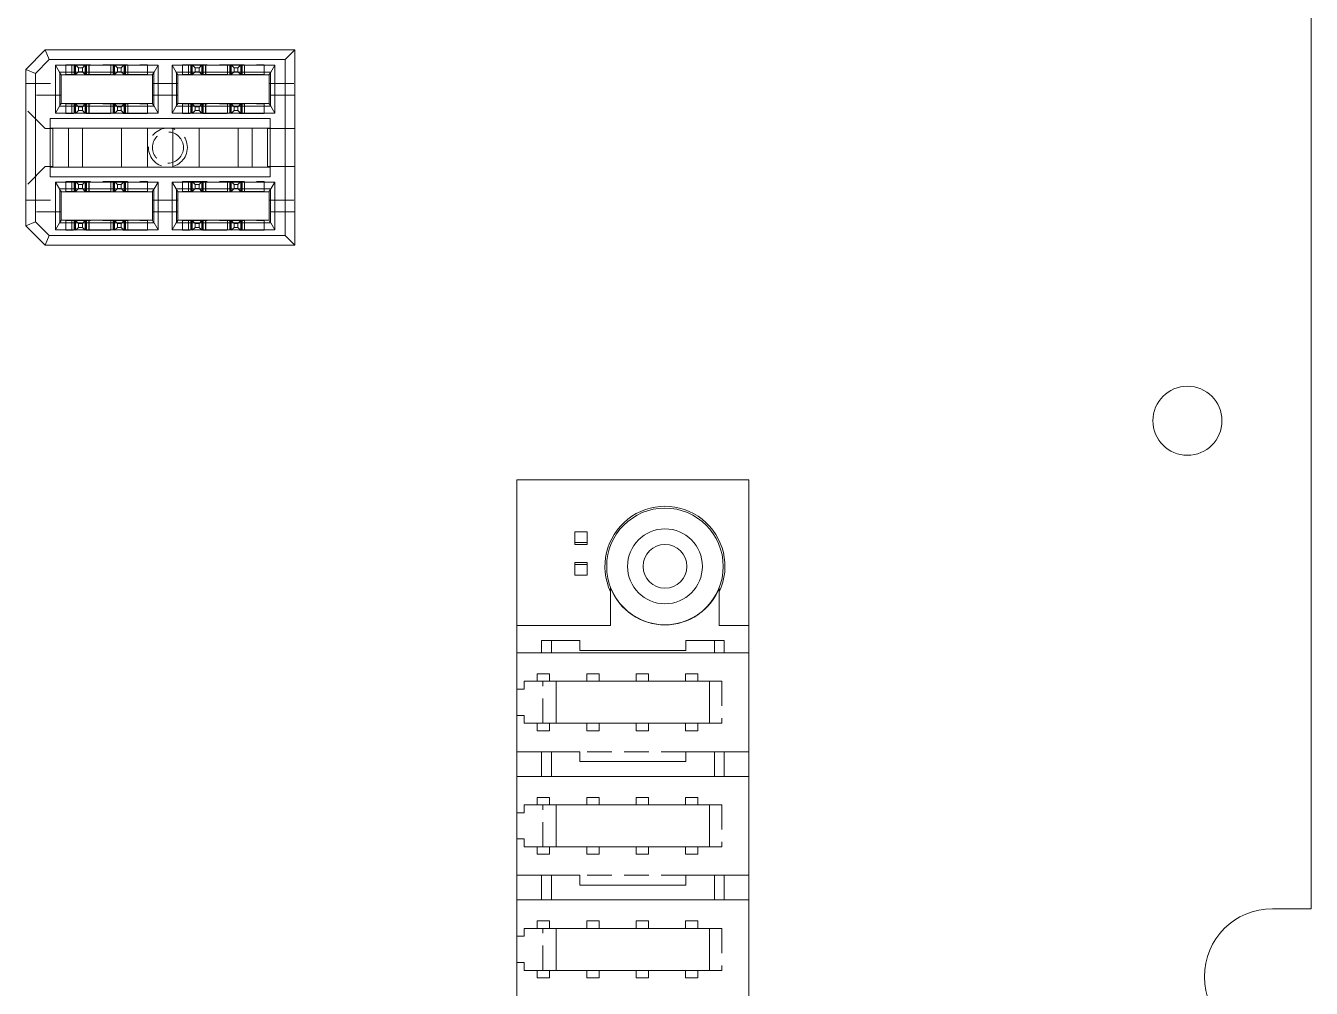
# Model space of a CAD drawing. Header units: millimetres. Extents: x 5 to 589, y 5 to 415.
# Drawn here: x 442.3 to 508.5, y 265.3 to 314.7 of the extents above; entities that cross this region are included whole.
import ezdxf

# ---------------------------------------------------------------- set-up
doc = ezdxf.new("R2010")
doc.units = ezdxf.units.MM
doc.linetypes.add('HIDDEN', pattern=[1.905, 1.27, -0.635])

msp = doc.modelspace()

# ---------------------------------------------------------------- linework, layer by layer
at = {"color": 7, "linetype": 'Continuous', "lineweight": 15}
for p, q in [((508.457, 269.364), (508.457, 375.794)), ((443.342, 313.504), (442.342, 312.504)), ((443.549, 313.004), (443.342, 313.504)), ((456.182, 313.504), (443.342, 313.504)), ((456.182, 313.504), (455.682, 313.004)), ((456.182, 303.464), (456.182, 313.504)), ((442.842, 312.297), (443.549, 313.004)), ((455.682, 313.004), (443.549, 313.004)), ((455.682, 303.964), (455.682, 313.004)), ((442.842, 312.297), (442.342, 312.504)), ((442.342, 304.464), (442.342, 312.504)), ((442.842, 312.297), (442.842, 304.671)), ((443.873, 310.254), (443.873, 312.714)), ((443.873, 312.714), (444.077, 312.36)), ((443.873, 312.714), (449.151, 312.714)), ((448.946, 312.36), (444.077, 312.36)), ((444.095, 312.332), (444.095, 310.635)), ((444.162, 310.749), (444.162, 312.219)), ((448.862, 312.214), (444.162, 312.214)), ((448.862, 310.749), (448.862, 312.219)), ((448.929, 312.332), (448.929, 310.635)), ((449.151, 312.714), (448.946, 312.36)), ((449.151, 312.714), (449.151, 310.254)), ((449.873, 312.714), (455.151, 312.714)), ((449.873, 310.254), (449.873, 312.714)), ((449.873, 312.714), (450.077, 312.36)), ((454.946, 312.36), (450.077, 312.36)), ((450.095, 312.332), (450.095, 310.635)), ((450.162, 310.749), (450.162, 312.219)), ((454.862, 312.214), (450.162, 312.214)), ((454.862, 310.749), (454.862, 312.219)), ((454.929, 312.332), (454.929, 310.635)), ((455.151, 312.714), (454.946, 312.36)), ((455.151, 312.714), (455.151, 310.254)), ((448.862, 310.754), (444.162, 310.754)), ((454.862, 310.754), (450.162, 310.754)), ((444.077, 310.607), (443.873, 310.254)), ((449.151, 310.254), (443.873, 310.254)), ((444.077, 310.607), (448.946, 310.607)), ((448.946, 310.607), (449.151, 310.254)), ((449.873, 310.254), (450.077, 310.607)), ((455.151, 310.254), (449.873, 310.254)), ((450.077, 310.607), (454.946, 310.607)), ((454.946, 310.607), (455.151, 310.254)), ((443.606, 309.984), (454.918, 309.984)), ((443.606, 306.984), (443.606, 309.984)), ((443.606, 309.484), (454.918, 309.484)), ((443.742, 309.464), (443.606, 309.464)), ((443.742, 309.484), (443.742, 309.464)), ((443.742, 307.504), (443.742, 309.464)), ((444.542, 307.484), (444.542, 309.484)), ((445.262, 307.484), (445.262, 309.484)), ((447.262, 307.484), (447.262, 309.484)), ((448.612, 307.484), (448.612, 309.484)), ((449.912, 307.484), (449.912, 309.484)), ((451.262, 307.484), (451.262, 309.484)), ((453.262, 309.484), (453.262, 307.484)), ((453.982, 309.484), (453.982, 307.484)), ((454.782, 309.484), (454.782, 309.464)), ((454.918, 309.464), (454.782, 309.464)), ((454.782, 307.504), (454.782, 309.464)), ((454.918, 309.984), (454.918, 306.984)), ((443.742, 307.504), (443.606, 307.504)), ((443.606, 307.484), (454.918, 307.484)), ((443.742, 307.504), (443.742, 307.484)), ((454.782, 307.504), (454.782, 307.484)), ((454.918, 307.504), (454.782, 307.504)), ((454.918, 306.984), (443.606, 306.984)), ((443.873, 306.714), (449.151, 306.714)), ((443.873, 304.254), (443.873, 306.714)), ((443.873, 306.714), (444.077, 306.36)), ((444.077, 306.36), (448.946, 306.36)), ((444.095, 306.332), (444.095, 304.635)), ((444.162, 304.749), (444.162, 306.219)), ((444.162, 306.214), (448.862, 306.214)), ((448.862, 306.219), (448.862, 304.749)), ((448.929, 306.332), (448.929, 304.635)), ((448.946, 306.36), (449.151, 306.714)), ((449.151, 306.714), (449.151, 304.254)), ((449.873, 306.714), (455.151, 306.714)), ((449.873, 304.254), (449.873, 306.714)), ((449.873, 306.714), (450.077, 306.36)), ((450.077, 306.36), (454.946, 306.36)), ((450.095, 306.332), (450.095, 304.635)), ((450.162, 304.749), (450.162, 306.219)), ((450.162, 306.214), (454.862, 306.214)), ((454.862, 306.219), (454.862, 304.749)), ((454.929, 306.332), (454.929, 304.635)), ((455.151, 306.714), (454.946, 306.36)), ((455.151, 306.714), (455.151, 304.254)), ((442.342, 304.464), (442.842, 304.671)), ((443.342, 303.464), (442.342, 304.464)), ((442.842, 304.671), (443.549, 303.964)), ((444.077, 304.607), (443.873, 304.254)), ((449.151, 304.254), (443.873, 304.254)), ((444.077, 304.607), (448.946, 304.607)), ((448.862, 304.754), (444.162, 304.754)), ((448.946, 304.607), (449.151, 304.254)), ((450.077, 304.607), (449.873, 304.254)), ((455.151, 304.254), (449.873, 304.254)), ((450.077, 304.607), (454.946, 304.607)), ((454.862, 304.754), (450.162, 304.754)), ((454.946, 304.607), (455.151, 304.254)), ((443.549, 303.964), (443.342, 303.464)), ((443.549, 303.964), (455.682, 303.964)), ((456.182, 303.464), (455.682, 303.964)), ((456.182, 303.464), (443.342, 303.464)), ((479.535, 291.404), (467.597, 291.404)), ((467.597, 283.911), (467.597, 291.404)), ((479.535, 283.911), (479.535, 291.404)), ((472.423, 285.85), (472.423, 283.911)), ((478.011, 283.911), (478.011, 285.85)), ((472.423, 283.911), (467.597, 283.911)), ((467.597, 226.507), (467.597, 283.911)), ((478.011, 283.911), (479.535, 283.911)), ((479.535, 257.749), (479.535, 283.911)), ((468.867, 282.514), (468.867, 283.149)), ((468.867, 283.149), (470.835, 283.149)), ((469.375, 283.149), (469.375, 282.514)), ((470.835, 283.149), (470.835, 282.641)), ((476.296, 283.149), (478.265, 283.149)), ((476.296, 282.641), (476.296, 283.149)), ((477.757, 282.514), (477.757, 283.149)), ((478.265, 283.149), (478.265, 282.514)), ((478.265, 282.514), (468.867, 282.514)), ((470.835, 282.641), (476.296, 282.641)), ((469.629, 281.053), (477.503, 281.053)), ((469.629, 278.894), (469.629, 281.053)), ((477.503, 281.053), (477.503, 278.894)), ((477.503, 278.894), (469.629, 278.894)), ((468.867, 276.164), (468.867, 277.434)), ((468.867, 277.434), (470.835, 277.434)), ((469.375, 277.434), (469.375, 276.164)), ((470.835, 277.434), (470.835, 276.926)), ((476.296, 276.926), (476.296, 277.434)), ((476.296, 277.434), (478.265, 277.434)), ((477.757, 276.164), (477.757, 277.434)), ((478.265, 277.434), (478.265, 276.164)), ((470.835, 276.926), (476.296, 276.926)), ((478.265, 276.164), (468.867, 276.164)), ((469.629, 272.544), (469.629, 274.703)), ((469.629, 274.703), (477.503, 274.703)), ((477.503, 274.703), (477.503, 272.544)), ((477.503, 272.544), (469.629, 272.544)), ((468.867, 269.814), (468.867, 271.084)), ((468.867, 271.084), (470.835, 271.084)), ((469.375, 271.084), (469.375, 269.814)), ((470.835, 271.084), (470.835, 270.576)), ((476.296, 270.576), (476.296, 271.084)), ((476.296, 271.084), (478.265, 271.084)), ((477.757, 269.814), (477.757, 271.084)), ((478.265, 271.084), (478.265, 269.814)), ((470.835, 270.576), (476.296, 270.576)), ((478.265, 269.814), (468.867, 269.814)), ((508.457, 269.364), (506.457, 269.364)), ((469.629, 268.353), (477.503, 268.353)), ((469.629, 266.194), (469.629, 268.353)), ((477.503, 268.353), (477.503, 266.194)), ((477.503, 266.194), (469.629, 266.194))]:
    msp.add_line(p, q, dxfattribs=at)
at = {"color": 7, "linetype": 'HIDDEN', "lineweight": 0}
for p, q in [((444.407, 312.234), (444.407, 312.734)), ((444.407, 312.734), (448.607, 312.734)), ((444.717, 312.734), (444.717, 312.234)), ((444.722, 312.234), (444.722, 312.734)), ((444.842, 312.234), (444.842, 312.734)), ((444.842, 312.734), (444.842, 312.234)), ((444.862, 312.734), (444.862, 312.234)), ((444.872, 312.234), (444.872, 312.734)), ((444.872, 312.234), (444.872, 312.734)), ((444.907, 312.234), (444.907, 312.734)), ((444.907, 312.734), (445.057, 312.584)), ((445.407, 312.734), (445.257, 312.584)), ((445.407, 312.734), (445.407, 312.234)), ((445.442, 312.734), (445.442, 312.234)), ((445.442, 312.734), (445.442, 312.234)), ((445.452, 312.734), (445.452, 312.234)), ((445.471, 312.234), (445.471, 312.734)), ((445.472, 312.734), (445.472, 312.234)), ((445.592, 312.734), (445.592, 312.234)), ((445.597, 312.234), (445.597, 312.734)), ((446.717, 312.734), (446.717, 312.234)), ((446.722, 312.234), (446.722, 312.734)), ((446.842, 312.234), (446.842, 312.734)), ((446.842, 312.734), (446.842, 312.234)), ((446.862, 312.734), (446.862, 312.234)), ((446.872, 312.234), (446.872, 312.734)), ((446.872, 312.234), (446.872, 312.734)), ((446.907, 312.234), (446.907, 312.734)), ((446.907, 312.734), (447.057, 312.584)), ((447.257, 312.584), (447.407, 312.734)), ((447.407, 312.734), (447.407, 312.234)), ((447.442, 312.734), (447.442, 312.234)), ((447.442, 312.734), (447.442, 312.234)), ((447.452, 312.734), (447.452, 312.234)), ((447.471, 312.234), (447.471, 312.734)), ((447.472, 312.734), (447.472, 312.234)), ((447.592, 312.734), (447.592, 312.234)), ((447.597, 312.234), (447.597, 312.734)), ((448.607, 312.734), (448.607, 312.234)), ((450.407, 312.234), (450.407, 312.734)), ((450.407, 312.734), (454.607, 312.734)), ((450.717, 312.734), (450.717, 312.234)), ((450.722, 312.234), (450.722, 312.734)), ((450.842, 312.234), (450.842, 312.734)), ((450.842, 312.734), (450.842, 312.234)), ((450.862, 312.734), (450.862, 312.234)), ((450.872, 312.234), (450.872, 312.734)), ((450.872, 312.234), (450.872, 312.734)), ((450.907, 312.234), (450.907, 312.734)), ((450.907, 312.734), (451.057, 312.584)), ((451.407, 312.734), (451.257, 312.584)), ((451.407, 312.734), (451.407, 312.234)), ((451.442, 312.734), (451.442, 312.234)), ((451.442, 312.734), (451.442, 312.234)), ((451.452, 312.734), (451.452, 312.234)), ((451.471, 312.234), (451.471, 312.734)), ((451.472, 312.734), (451.472, 312.234)), ((451.592, 312.734), (451.592, 312.234)), ((451.597, 312.234), (451.597, 312.734)), ((452.717, 312.734), (452.717, 312.234)), ((452.722, 312.234), (452.722, 312.734)), ((452.842, 312.234), (452.842, 312.734)), ((452.842, 312.734), (452.842, 312.234)), ((452.862, 312.734), (452.862, 312.234)), ((452.872, 312.234), (452.872, 312.734)), ((452.872, 312.234), (452.872, 312.734)), ((452.907, 312.234), (452.907, 312.734)), ((452.907, 312.734), (453.057, 312.584)), ((453.257, 312.584), (453.407, 312.734)), ((453.407, 312.734), (453.407, 312.234)), ((453.442, 312.734), (453.442, 312.234)), ((453.442, 312.734), (453.442, 312.234)), ((453.452, 312.734), (453.452, 312.234)), ((453.471, 312.234), (453.471, 312.734)), ((453.472, 312.734), (453.472, 312.234)), ((453.592, 312.734), (453.592, 312.234)), ((453.597, 312.234), (453.597, 312.734)), ((454.607, 312.734), (454.607, 312.234)), ((448.607, 312.234), (444.407, 312.234)), ((444.907, 312.234), (445.057, 312.384)), ((445.057, 312.584), (445.057, 312.384)), ((445.257, 312.584), (445.057, 312.584)), ((445.057, 312.384), (445.257, 312.384)), ((445.257, 312.584), (445.257, 312.384)), ((445.257, 312.384), (445.407, 312.234)), ((447.057, 312.384), (446.907, 312.234)), ((447.057, 312.584), (447.257, 312.584)), ((447.057, 312.584), (447.057, 312.384)), ((447.057, 312.384), (447.257, 312.384)), ((447.257, 312.584), (447.257, 312.384)), ((447.257, 312.384), (447.407, 312.234)), ((454.607, 312.234), (450.407, 312.234)), ((450.907, 312.234), (451.057, 312.384)), ((451.057, 312.584), (451.057, 312.384)), ((451.257, 312.584), (451.057, 312.584)), ((451.057, 312.384), (451.257, 312.384)), ((451.257, 312.584), (451.257, 312.384)), ((451.257, 312.384), (451.407, 312.234)), ((453.057, 312.384), (452.907, 312.234)), ((453.057, 312.584), (453.257, 312.584)), ((453.057, 312.584), (453.057, 312.384)), ((453.057, 312.384), (453.257, 312.384)), ((453.257, 312.584), (453.257, 312.384)), ((453.257, 312.384), (453.407, 312.234)), ((442.342, 311.784), (444.162, 311.784)), ((448.862, 311.784), (450.162, 311.784)), ((454.862, 311.784), (456.182, 311.784)), ((444.162, 311.184), (442.342, 311.184)), ((450.162, 311.184), (448.862, 311.184)), ((456.182, 311.184), (454.862, 311.184)), ((443.342, 309.464), (442.342, 310.464)), ((444.407, 310.234), (444.407, 310.734)), ((444.407, 310.734), (448.607, 310.734)), ((448.607, 310.234), (444.407, 310.234)), ((444.717, 310.734), (444.717, 310.234)), ((444.722, 310.234), (444.722, 310.734)), ((444.842, 310.234), (444.842, 310.734)), ((444.842, 310.734), (444.842, 310.234)), ((444.862, 310.734), (444.862, 310.234)), ((444.872, 310.234), (444.872, 310.734)), ((444.872, 310.234), (444.872, 310.734)), ((444.907, 310.234), (444.907, 310.734)), ((444.907, 310.734), (445.057, 310.584)), ((444.907, 310.234), (445.057, 310.384)), ((445.257, 310.584), (445.057, 310.584)), ((445.057, 310.584), (445.057, 310.384)), ((445.057, 310.384), (445.257, 310.384)), ((445.407, 310.734), (445.257, 310.584)), ((445.257, 310.584), (445.257, 310.384)), ((445.257, 310.384), (445.407, 310.234)), ((445.407, 310.734), (445.407, 310.234)), ((445.442, 310.734), (445.442, 310.234)), ((445.442, 310.734), (445.442, 310.234)), ((445.452, 310.734), (445.452, 310.234)), ((445.471, 310.234), (445.471, 310.734)), ((445.472, 310.734), (445.472, 310.234)), ((445.592, 310.734), (445.592, 310.234)), ((445.597, 310.234), (445.597, 310.734)), ((446.717, 310.734), (446.717, 310.234)), ((446.722, 310.234), (446.722, 310.734)), ((446.842, 310.234), (446.842, 310.734)), ((446.842, 310.734), (446.842, 310.234)), ((446.862, 310.734), (446.862, 310.234)), ((446.872, 310.234), (446.872, 310.734)), ((446.872, 310.234), (446.872, 310.734)), ((446.907, 310.234), (446.907, 310.734)), ((446.907, 310.734), (447.057, 310.584)), ((447.057, 310.384), (446.907, 310.234)), ((447.057, 310.584), (447.257, 310.584)), ((447.057, 310.584), (447.057, 310.384)), ((447.057, 310.384), (447.257, 310.384)), ((447.257, 310.584), (447.407, 310.734)), ((447.257, 310.584), (447.257, 310.384)), ((447.257, 310.384), (447.407, 310.234)), ((447.407, 310.734), (447.407, 310.234)), ((447.442, 310.734), (447.442, 310.234)), ((447.442, 310.734), (447.442, 310.234)), ((447.452, 310.734), (447.452, 310.234)), ((447.471, 310.234), (447.471, 310.734)), ((447.472, 310.734), (447.472, 310.234)), ((447.592, 310.734), (447.592, 310.234)), ((447.597, 310.234), (447.597, 310.734)), ((448.607, 310.734), (448.607, 310.234)), ((450.407, 310.234), (450.407, 310.734)), ((450.407, 310.734), (454.607, 310.734)), ((454.607, 310.234), (450.407, 310.234)), ((450.717, 310.734), (450.717, 310.234)), ((450.722, 310.234), (450.722, 310.734)), ((450.842, 310.234), (450.842, 310.734)), ((450.842, 310.734), (450.842, 310.234)), ((450.862, 310.734), (450.862, 310.234)), ((450.872, 310.234), (450.872, 310.734)), ((450.872, 310.234), (450.872, 310.734)), ((450.907, 310.234), (450.907, 310.734)), ((450.907, 310.734), (451.057, 310.584)), ((450.907, 310.234), (451.057, 310.384)), ((451.257, 310.584), (451.057, 310.584)), ((451.057, 310.584), (451.057, 310.384)), ((451.057, 310.384), (451.257, 310.384)), ((451.407, 310.734), (451.257, 310.584)), ((451.257, 310.584), (451.257, 310.384)), ((451.257, 310.384), (451.407, 310.234)), ((451.407, 310.734), (451.407, 310.234)), ((451.442, 310.734), (451.442, 310.234)), ((451.442, 310.734), (451.442, 310.234)), ((451.452, 310.734), (451.452, 310.234)), ((451.471, 310.234), (451.471, 310.734)), ((451.472, 310.734), (451.472, 310.234)), ((451.592, 310.734), (451.592, 310.234)), ((451.597, 310.234), (451.597, 310.734)), ((452.717, 310.734), (452.717, 310.234)), ((452.722, 310.234), (452.722, 310.734)), ((452.842, 310.234), (452.842, 310.734)), ((452.842, 310.734), (452.842, 310.234)), ((452.862, 310.734), (452.862, 310.234)), ((452.872, 310.234), (452.872, 310.734)), ((452.872, 310.234), (452.872, 310.734)), ((452.907, 310.234), (452.907, 310.734)), ((452.907, 310.734), (453.057, 310.584)), ((453.057, 310.384), (452.907, 310.234)), ((453.057, 310.584), (453.257, 310.584)), ((453.057, 310.584), (453.057, 310.384)), ((453.057, 310.384), (453.257, 310.384)), ((453.257, 310.584), (453.407, 310.734)), ((453.257, 310.584), (453.257, 310.384)), ((453.257, 310.384), (453.407, 310.234)), ((453.407, 310.734), (453.407, 310.234)), ((453.442, 310.734), (453.442, 310.234)), ((453.442, 310.734), (453.442, 310.234)), ((453.452, 310.734), (453.452, 310.234)), ((453.471, 310.234), (453.471, 310.734)), ((453.472, 310.734), (453.472, 310.234)), ((453.592, 310.734), (453.592, 310.234)), ((453.597, 310.234), (453.597, 310.734)), ((454.607, 310.734), (454.607, 310.234)), ((443.606, 309.464), (443.342, 309.464)), ((456.182, 309.464), (454.918, 309.464)), ((443.342, 307.504), (442.342, 306.504)), ((443.342, 307.504), (443.606, 307.504)), ((456.182, 307.504), (454.918, 307.504)), ((444.407, 306.234), (444.407, 306.734)), ((444.407, 306.734), (448.607, 306.734)), ((448.607, 306.234), (444.407, 306.234)), ((444.717, 306.734), (444.717, 306.234)), ((444.722, 306.234), (444.722, 306.734)), ((444.842, 306.234), (444.842, 306.734)), ((444.842, 306.734), (444.842, 306.234)), ((444.862, 306.734), (444.862, 306.234)), ((444.872, 306.234), (444.872, 306.734)), ((444.872, 306.234), (444.872, 306.734)), ((444.907, 306.234), (444.907, 306.734)), ((444.907, 306.734), (445.057, 306.584)), ((444.907, 306.234), (445.057, 306.384)), ((445.257, 306.584), (445.057, 306.584)), ((445.057, 306.584), (445.057, 306.384)), ((445.057, 306.384), (445.257, 306.384)), ((445.407, 306.734), (445.257, 306.584)), ((445.257, 306.584), (445.257, 306.384)), ((445.257, 306.384), (445.407, 306.234)), ((445.407, 306.734), (445.407, 306.234)), ((445.442, 306.734), (445.442, 306.234)), ((445.442, 306.734), (445.442, 306.234)), ((445.452, 306.734), (445.452, 306.234)), ((445.471, 306.234), (445.471, 306.734)), ((445.472, 306.734), (445.472, 306.234)), ((445.592, 306.734), (445.592, 306.234)), ((445.597, 306.234), (445.597, 306.734)), ((446.717, 306.734), (446.717, 306.234)), ((446.722, 306.234), (446.722, 306.734)), ((446.842, 306.234), (446.842, 306.734)), ((446.842, 306.734), (446.842, 306.234)), ((446.862, 306.734), (446.862, 306.234)), ((446.872, 306.234), (446.872, 306.734)), ((446.872, 306.234), (446.872, 306.734)), ((446.907, 306.234), (446.907, 306.734)), ((446.907, 306.734), (447.057, 306.584)), ((447.057, 306.384), (446.907, 306.234)), ((447.057, 306.584), (447.257, 306.584)), ((447.057, 306.584), (447.057, 306.384)), ((447.057, 306.384), (447.257, 306.384)), ((447.257, 306.584), (447.407, 306.734)), ((447.257, 306.584), (447.257, 306.384)), ((447.257, 306.384), (447.407, 306.234)), ((447.407, 306.734), (447.407, 306.234)), ((447.442, 306.734), (447.442, 306.234)), ((447.442, 306.734), (447.442, 306.234)), ((447.452, 306.734), (447.452, 306.234)), ((447.471, 306.234), (447.471, 306.734)), ((447.472, 306.734), (447.472, 306.234)), ((447.592, 306.734), (447.592, 306.234)), ((447.597, 306.234), (447.597, 306.734)), ((448.607, 306.734), (448.607, 306.234)), ((450.407, 306.234), (450.407, 306.734)), ((450.407, 306.734), (454.607, 306.734)), ((454.607, 306.234), (450.407, 306.234)), ((450.717, 306.734), (450.717, 306.234)), ((450.722, 306.234), (450.722, 306.734)), ((450.842, 306.234), (450.842, 306.734)), ((450.842, 306.734), (450.842, 306.234)), ((450.862, 306.734), (450.862, 306.234)), ((450.872, 306.234), (450.872, 306.734)), ((450.872, 306.234), (450.872, 306.734)), ((450.907, 306.234), (450.907, 306.734)), ((450.907, 306.734), (451.057, 306.584)), ((450.907, 306.234), (451.057, 306.384)), ((451.257, 306.584), (451.057, 306.584)), ((451.057, 306.584), (451.057, 306.384)), ((451.057, 306.384), (451.257, 306.384)), ((451.407, 306.734), (451.257, 306.584)), ((451.257, 306.584), (451.257, 306.384)), ((451.257, 306.384), (451.407, 306.234)), ((451.407, 306.734), (451.407, 306.234)), ((451.442, 306.734), (451.442, 306.234)), ((451.442, 306.734), (451.442, 306.234)), ((451.452, 306.734), (451.452, 306.234)), ((451.471, 306.234), (451.471, 306.734)), ((451.472, 306.734), (451.472, 306.234)), ((451.592, 306.734), (451.592, 306.234)), ((451.597, 306.234), (451.597, 306.734)), ((452.717, 306.734), (452.717, 306.234)), ((452.722, 306.234), (452.722, 306.734)), ((452.842, 306.234), (452.842, 306.734)), ((452.842, 306.734), (452.842, 306.234)), ((452.862, 306.734), (452.862, 306.234)), ((452.872, 306.234), (452.872, 306.734)), ((452.872, 306.234), (452.872, 306.734)), ((452.907, 306.234), (452.907, 306.734)), ((452.907, 306.734), (453.057, 306.584)), ((453.057, 306.384), (452.907, 306.234)), ((453.057, 306.584), (453.257, 306.584)), ((453.057, 306.584), (453.057, 306.384)), ((453.057, 306.384), (453.257, 306.384)), ((453.257, 306.584), (453.407, 306.734)), ((453.257, 306.584), (453.257, 306.384)), ((453.257, 306.384), (453.407, 306.234)), ((453.407, 306.734), (453.407, 306.234)), ((453.442, 306.734), (453.442, 306.234)), ((453.442, 306.734), (453.442, 306.234)), ((453.452, 306.734), (453.452, 306.234)), ((453.471, 306.234), (453.471, 306.734)), ((453.472, 306.734), (453.472, 306.234)), ((453.592, 306.734), (453.592, 306.234)), ((453.597, 306.234), (453.597, 306.734)), ((454.607, 306.734), (454.607, 306.234)), ((442.342, 305.784), (444.162, 305.784)), ((448.862, 305.784), (450.162, 305.784)), ((454.862, 305.784), (456.182, 305.784)), ((444.162, 305.184), (442.342, 305.184)), ((450.162, 305.184), (448.862, 305.184)), ((456.182, 305.184), (454.862, 305.184)), ((444.407, 304.234), (444.407, 304.734)), ((444.407, 304.734), (448.607, 304.734)), ((448.607, 304.234), (444.407, 304.234)), ((444.717, 304.734), (444.717, 304.234)), ((444.722, 304.234), (444.722, 304.734)), ((444.842, 304.234), (444.842, 304.734)), ((444.842, 304.734), (444.842, 304.234)), ((444.862, 304.734), (444.862, 304.234)), ((444.872, 304.234), (444.872, 304.734)), ((444.872, 304.234), (444.872, 304.734)), ((444.907, 304.234), (444.907, 304.734)), ((444.907, 304.734), (445.057, 304.584)), ((444.907, 304.234), (445.057, 304.384)), ((445.257, 304.584), (445.057, 304.584)), ((445.057, 304.584), (445.057, 304.384)), ((445.057, 304.384), (445.257, 304.384)), ((445.407, 304.734), (445.257, 304.584)), ((445.257, 304.584), (445.257, 304.384)), ((445.257, 304.384), (445.407, 304.234)), ((445.407, 304.734), (445.407, 304.234)), ((445.442, 304.734), (445.442, 304.234)), ((445.442, 304.734), (445.442, 304.234)), ((445.452, 304.734), (445.452, 304.234)), ((445.471, 304.234), (445.471, 304.734)), ((445.472, 304.734), (445.472, 304.234)), ((445.592, 304.734), (445.592, 304.234)), ((445.597, 304.234), (445.597, 304.734)), ((446.717, 304.734), (446.717, 304.234)), ((446.722, 304.234), (446.722, 304.734)), ((446.842, 304.234), (446.842, 304.734)), ((446.842, 304.734), (446.842, 304.234)), ((446.862, 304.734), (446.862, 304.234)), ((446.872, 304.234), (446.872, 304.734)), ((446.872, 304.234), (446.872, 304.734)), ((446.907, 304.234), (446.907, 304.734)), ((446.907, 304.734), (447.057, 304.584)), ((447.057, 304.384), (446.907, 304.234)), ((447.057, 304.584), (447.257, 304.584)), ((447.057, 304.584), (447.057, 304.384)), ((447.057, 304.384), (447.257, 304.384)), ((447.257, 304.584), (447.407, 304.734)), ((447.257, 304.584), (447.257, 304.384)), ((447.257, 304.384), (447.407, 304.234)), ((447.407, 304.734), (447.407, 304.234)), ((447.442, 304.734), (447.442, 304.234)), ((447.442, 304.734), (447.442, 304.234)), ((447.452, 304.734), (447.452, 304.234)), ((447.471, 304.234), (447.471, 304.734)), ((447.472, 304.734), (447.472, 304.234)), ((447.592, 304.734), (447.592, 304.234)), ((447.597, 304.234), (447.597, 304.734)), ((448.607, 304.734), (448.607, 304.234)), ((450.407, 304.234), (450.407, 304.734)), ((450.407, 304.734), (454.607, 304.734)), ((454.607, 304.234), (450.407, 304.234)), ((450.717, 304.734), (450.717, 304.234)), ((450.722, 304.234), (450.722, 304.734)), ((450.842, 304.234), (450.842, 304.734)), ((450.842, 304.734), (450.842, 304.234)), ((450.862, 304.734), (450.862, 304.234)), ((450.872, 304.234), (450.872, 304.734)), ((450.872, 304.234), (450.872, 304.734)), ((450.907, 304.234), (450.907, 304.734)), ((450.907, 304.734), (451.057, 304.584)), ((450.907, 304.234), (451.057, 304.384)), ((451.057, 304.584), (451.057, 304.384)), ((451.257, 304.584), (451.057, 304.584)), ((451.057, 304.384), (451.257, 304.384)), ((451.407, 304.734), (451.257, 304.584)), ((451.257, 304.584), (451.257, 304.384)), ((451.257, 304.384), (451.407, 304.234)), ((451.407, 304.734), (451.407, 304.234)), ((451.442, 304.734), (451.442, 304.234)), ((451.442, 304.734), (451.442, 304.234)), ((451.452, 304.734), (451.452, 304.234)), ((451.471, 304.234), (451.471, 304.734)), ((451.472, 304.734), (451.472, 304.234)), ((451.592, 304.734), (451.592, 304.234)), ((451.597, 304.234), (451.597, 304.734)), ((452.717, 304.734), (452.717, 304.234)), ((452.722, 304.234), (452.722, 304.734)), ((452.842, 304.234), (452.842, 304.734)), ((452.842, 304.734), (452.842, 304.234)), ((452.862, 304.734), (452.862, 304.234)), ((452.872, 304.234), (452.872, 304.734)), ((452.872, 304.234), (452.872, 304.734)), ((452.907, 304.234), (452.907, 304.734)), ((452.907, 304.734), (453.057, 304.584)), ((453.057, 304.384), (452.907, 304.234)), ((453.057, 304.584), (453.257, 304.584)), ((453.057, 304.584), (453.057, 304.384)), ((453.057, 304.384), (453.257, 304.384)), ((453.257, 304.584), (453.407, 304.734)), ((453.257, 304.584), (453.257, 304.384)), ((453.257, 304.384), (453.407, 304.234)), ((453.407, 304.734), (453.407, 304.234)), ((453.442, 304.734), (453.442, 304.234)), ((453.442, 304.734), (453.442, 304.234)), ((453.452, 304.734), (453.452, 304.234)), ((453.471, 304.234), (453.471, 304.734)), ((453.472, 304.734), (453.472, 304.234)), ((453.592, 304.734), (453.592, 304.234)), ((453.597, 304.234), (453.597, 304.734)), ((454.607, 304.734), (454.607, 304.234)), ((470.581, 288.737), (471.216, 288.737)), ((470.581, 288.089), (470.581, 288.737)), ((471.216, 288.089), (471.216, 288.737)), ((470.581, 288.178), (471.216, 288.178)), ((471.216, 288.089), (470.581, 288.089)), ((470.581, 287.149), (471.216, 287.149)), ((470.581, 286.502), (470.581, 287.149)), ((470.581, 287.06), (471.216, 287.06)), ((471.216, 286.502), (471.216, 287.149)), ((471.216, 286.502), (470.581, 286.502)), ((467.597, 282.514), (468.867, 282.514)), ((478.265, 282.514), (479.535, 282.514)), ((467.978, 281.053), (467.978, 280.647)), ((468.93, 281.053), (467.978, 281.053)), ((469.286, 281.434), (468.651, 281.434)), ((468.651, 281.053), (468.651, 281.434)), ((469.629, 281.053), (468.93, 281.053)), ((468.93, 278.894), (468.93, 281.053)), ((469.286, 281.434), (469.286, 281.053)), ((471.826, 281.434), (471.191, 281.434)), ((471.191, 281.053), (471.191, 281.434)), ((471.826, 281.434), (471.826, 281.053)), ((474.366, 281.434), (473.731, 281.434)), ((473.731, 281.053), (473.731, 281.434)), ((474.366, 281.434), (474.366, 281.053)), ((476.271, 281.053), (476.271, 281.434)), ((476.906, 281.434), (476.271, 281.434)), ((476.906, 281.434), (476.906, 281.053)), ((478.138, 281.053), (477.503, 281.053)), ((478.138, 281.053), (478.138, 278.894)), ((467.978, 280.647), (467.597, 280.647)), ((467.597, 279.301), (467.978, 279.301)), ((467.978, 279.301), (467.978, 278.894)), ((467.978, 278.894), (468.93, 278.894)), ((468.651, 278.513), (468.651, 278.894)), ((469.286, 278.513), (468.651, 278.513)), ((469.629, 278.894), (468.93, 278.894)), ((469.286, 278.894), (469.286, 278.513)), ((471.191, 278.513), (471.191, 278.894)), ((471.826, 278.513), (471.191, 278.513)), ((471.826, 278.894), (471.826, 278.513)), ((473.731, 278.513), (473.731, 278.894)), ((474.366, 278.513), (473.731, 278.513)), ((474.366, 278.894), (474.366, 278.513)), ((476.271, 278.513), (476.271, 278.894)), ((476.906, 278.513), (476.271, 278.513)), ((476.906, 278.894), (476.906, 278.513)), ((477.503, 278.894), (478.138, 278.894)), ((468.867, 277.434), (467.597, 277.434)), ((476.296, 277.434), (470.835, 277.434)), ((479.535, 277.434), (478.265, 277.434)), ((467.597, 276.164), (468.867, 276.164)), ((478.265, 276.164), (479.535, 276.164)), ((468.651, 274.703), (468.651, 275.084)), ((469.286, 275.084), (468.651, 275.084)), ((469.286, 275.084), (469.286, 274.703)), ((471.826, 275.084), (471.191, 275.084)), ((471.191, 274.703), (471.191, 275.084)), ((471.826, 275.084), (471.826, 274.703)), ((474.366, 275.084), (473.731, 275.084)), ((473.731, 274.703), (473.731, 275.084)), ((474.366, 275.084), (474.366, 274.703)), ((476.906, 275.084), (476.271, 275.084)), ((476.271, 274.703), (476.271, 275.084)), ((476.906, 275.084), (476.906, 274.703)), ((467.978, 274.703), (467.978, 274.297)), ((468.93, 274.703), (467.978, 274.703)), ((469.629, 274.703), (468.93, 274.703)), ((468.93, 272.544), (468.93, 274.703)), ((478.138, 274.703), (477.503, 274.703)), ((478.138, 274.703), (478.138, 272.544)), ((467.978, 274.297), (467.597, 274.297)), ((467.597, 272.951), (467.978, 272.951)), ((467.978, 272.951), (467.978, 272.544)), ((467.978, 272.544), (468.93, 272.544)), ((468.651, 272.163), (468.651, 272.544)), ((469.629, 272.544), (468.93, 272.544)), ((469.286, 272.544), (469.286, 272.163)), ((471.191, 272.163), (471.191, 272.544)), ((471.826, 272.544), (471.826, 272.163)), ((473.731, 272.163), (473.731, 272.544)), ((474.366, 272.544), (474.366, 272.163)), ((476.271, 272.163), (476.271, 272.544)), ((476.906, 272.544), (476.906, 272.163)), ((477.503, 272.544), (478.138, 272.544)), ((469.286, 272.163), (468.651, 272.163)), ((471.826, 272.163), (471.191, 272.163)), ((474.366, 272.163), (473.731, 272.163)), ((476.906, 272.163), (476.271, 272.163)), ((468.867, 271.084), (467.597, 271.084)), ((476.296, 271.084), (470.835, 271.084)), ((479.535, 271.084), (478.265, 271.084)), ((467.597, 269.814), (468.867, 269.814)), ((478.265, 269.814), (479.535, 269.814)), ((469.286, 268.734), (468.651, 268.734)), ((468.651, 268.353), (468.651, 268.734)), ((469.286, 268.734), (469.286, 268.353)), ((471.826, 268.734), (471.191, 268.734)), ((471.191, 268.353), (471.191, 268.734)), ((471.826, 268.734), (471.826, 268.353)), ((474.366, 268.734), (473.731, 268.734)), ((473.731, 268.353), (473.731, 268.734)), ((474.366, 268.734), (474.366, 268.353)), ((476.906, 268.734), (476.271, 268.734)), ((476.271, 268.353), (476.271, 268.734)), ((476.906, 268.734), (476.906, 268.353)), ((467.978, 267.947), (467.597, 267.947)), ((467.978, 268.353), (467.978, 267.947)), ((468.93, 268.353), (467.978, 268.353)), ((469.629, 268.353), (468.93, 268.353)), ((468.93, 266.194), (468.93, 268.353)), ((478.138, 268.353), (477.503, 268.353)), ((478.138, 268.353), (478.138, 266.194)), ((467.597, 266.601), (467.978, 266.601)), ((467.978, 266.601), (467.978, 266.194)), ((467.978, 266.194), (468.93, 266.194)), ((468.651, 265.813), (468.651, 266.194)), ((469.286, 265.813), (468.651, 265.813)), ((469.629, 266.194), (468.93, 266.194)), ((469.286, 266.194), (469.286, 265.813)), ((471.191, 265.813), (471.191, 266.194)), ((471.826, 265.813), (471.191, 265.813)), ((471.826, 266.194), (471.826, 265.813)), ((473.731, 265.813), (473.731, 266.194)), ((474.366, 265.813), (473.731, 265.813)), ((474.366, 266.194), (474.366, 265.813)), ((476.271, 265.813), (476.271, 266.194)), ((476.906, 265.813), (476.271, 265.813)), ((476.906, 266.194), (476.906, 265.813)), ((477.503, 266.194), (478.138, 266.194))]:
    msp.add_line(p, q, dxfattribs=at)
for radius in [1, 0.8]:
    msp.add_circle((449.657, 308.484), radius, dxfattribs=at)
at = {"color": 7, "linetype": 'Continuous', "lineweight": 15}
for centre, radius in [((502.087, 294.444), 1.775), ((475.217, 286.959), 1.927), ((475.217, 286.959), 1.125)]:
    msp.add_circle(centre, radius, dxfattribs=at)
for centre, radius, start, end in [((475.217, 286.959), 3.086, 334.87044, 205.12956), ((475.217, 286.959), 2.997, 90, 270), ((475.217, 286.959), 2.997, 270, 90), ((475.217, 286.959), 3.006, 201.649, 338.351), ((506.457, 265.864), 3.5, 90, 270)]:
    msp.add_arc(centre, radius, start, end, dxfattribs=at)
for centre, start_param, end_param in [((444.281, 312.714), 2.356194, 2.438914), ((448.742, 312.714), 3.844272, 3.926991), ((450.281, 312.714), 2.356194, 2.438914), ((454.742, 312.714), 3.844272, 3.926991), ((444.281, 310.254), 0.702679, 0.785398), ((448.742, 310.254), 5.497787, 5.580506), ((450.281, 310.254), 0.702679, 0.785398), ((454.742, 310.254), 5.497787, 5.580506), ((444.281, 306.714), 2.356194, 2.438914), ((448.742, 306.714), 3.844272, 3.926991), ((450.281, 306.714), 2.356194, 2.438914), ((454.742, 306.714), 3.844272, 3.926991), ((444.281, 304.254), 0.702679, 0.785398), ((448.742, 304.254), 5.497787, 5.580506), ((450.281, 304.254), 0.702679, 0.785398), ((454.742, 304.254), 5.497787, 5.580506)]:
    msp.add_ellipse(centre, major_axis=(0, 0.5), ratio=0.57735, start_param=start_param, end_param=end_param, dxfattribs=at)
for points, knots in [([(444.162, 312.219), (444.158, 312.23), (444.151, 312.251), (444.114, 312.305), (444.095, 312.332)], [0, 0, 0, 0, 0.493173, 1, 1, 1, 1]), ([(448.929, 312.332), (448.911, 312.306), (448.874, 312.252), (448.866, 312.23), (448.862, 312.219)], [0, 0, 0, 0, 0.497827, 1, 1, 1, 1]), ([(450.162, 312.219), (450.158, 312.23), (450.151, 312.251), (450.114, 312.305), (450.095, 312.332)], [0, 0, 0, 0, 0.493173, 1, 1, 1, 1]), ([(454.929, 312.332), (454.911, 312.306), (454.874, 312.252), (454.866, 312.23), (454.862, 312.219)], [0, 0, 0, 0, 0.497827, 1, 1, 1, 1]), ([(444.095, 310.635), (444.113, 310.662), (444.15, 310.716), (444.158, 310.738), (444.162, 310.749)], [0, 0, 0, 0, 0.497827, 1, 1, 1, 1]), ([(448.862, 310.749), (448.866, 310.738), (448.873, 310.716), (448.91, 310.663), (448.929, 310.635)], [0, 0, 0, 0, 0.493173, 1, 1, 1, 1]), ([(450.095, 310.635), (450.113, 310.662), (450.15, 310.716), (450.158, 310.738), (450.162, 310.749)], [0, 0, 0, 0, 0.497827, 1, 1, 1, 1]), ([(454.862, 310.749), (454.866, 310.738), (454.873, 310.716), (454.91, 310.663), (454.929, 310.635)], [0, 0, 0, 0, 0.493173, 1, 1, 1, 1]), ([(444.095, 306.332), (444.113, 306.306), (444.15, 306.252), (444.158, 306.23), (444.162, 306.219)], [0, 0, 0, 0, 0.497827, 1, 1, 1, 1]), ([(448.862, 306.219), (448.866, 306.23), (448.873, 306.251), (448.91, 306.305), (448.929, 306.332)], [0, 0, 0, 0, 0.493173, 1, 1, 1, 1]), ([(450.162, 306.219), (450.158, 306.23), (450.151, 306.251), (450.114, 306.305), (450.095, 306.332)], [0, 0, 0, 0, 0.493173, 1, 1, 1, 1]), ([(454.929, 306.332), (454.911, 306.306), (454.874, 306.252), (454.866, 306.23), (454.862, 306.219)], [0, 0, 0, 0, 0.497827, 1, 1, 1, 1]), ([(444.095, 304.635), (444.113, 304.662), (444.15, 304.716), (444.158, 304.738), (444.162, 304.749)], [0, 0, 0, 0, 0.497827, 1, 1, 1, 1]), ([(448.929, 304.635), (448.911, 304.662), (448.874, 304.716), (448.866, 304.738), (448.862, 304.749)], [0, 0, 0, 0, 0.497827, 1, 1, 1, 1]), ([(450.095, 304.635), (450.113, 304.662), (450.15, 304.716), (450.158, 304.738), (450.162, 304.749)], [0, 0, 0, 0, 0.497827, 1, 1, 1, 1]), ([(454.929, 304.635), (454.911, 304.662), (454.874, 304.716), (454.866, 304.738), (454.862, 304.749)], [0, 0, 0, 0, 0.497827, 1, 1, 1, 1])]:
    msp.add_open_spline(points, degree=3, knots=knots, dxfattribs=at)

doc.saveas('drawing.dxf')
